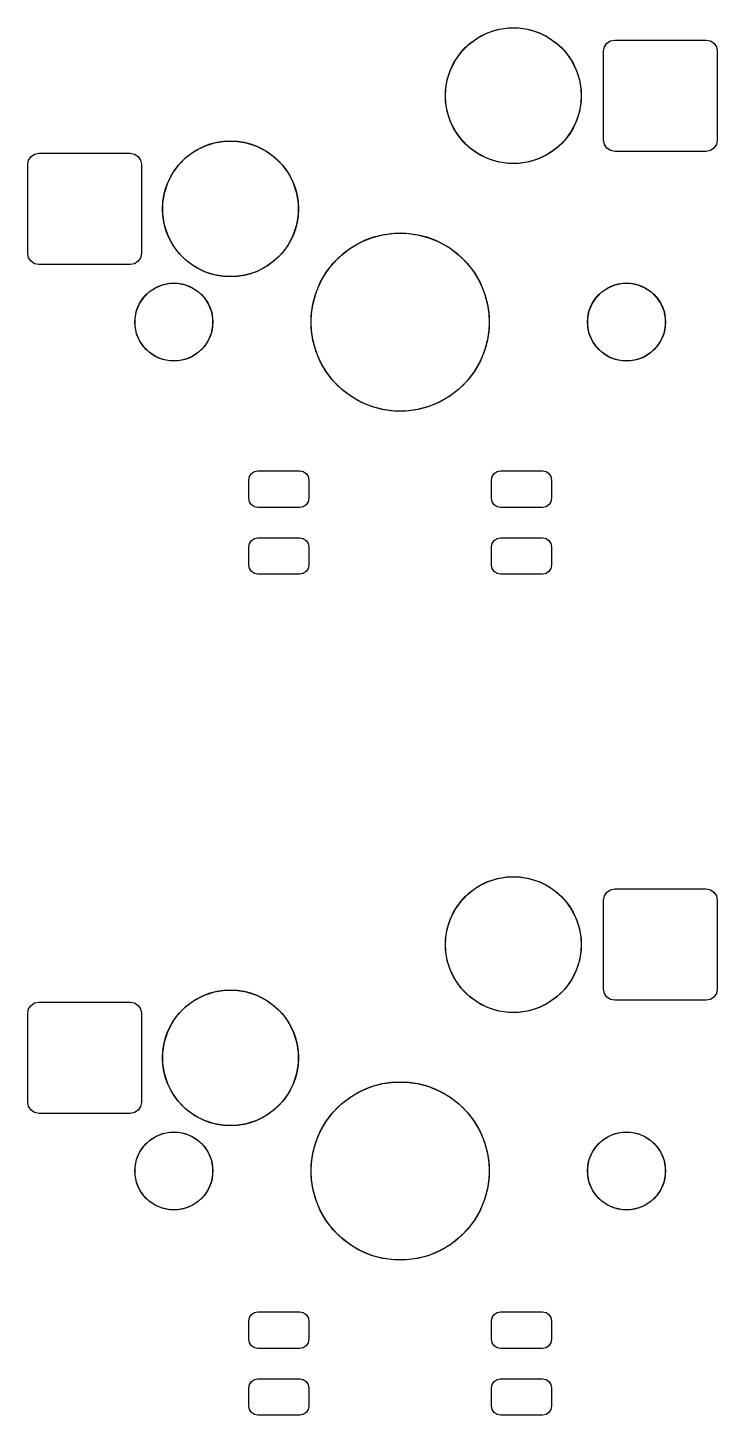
# Model space of a CAD drawing. Header units: millimetres. Extents: x 21 to 415, y -164 to -17.
# Drawn here: x 144.55 to 160.03, y -55.99 to -24.85 of the extents above; entities that cross this region are included whole.
import ezdxf

# ---------------------------------------------------------------- set-up
doc = ezdxf.new("R2010")
doc.units = ezdxf.units.MM
doc.layers.add('B.Mask', color=4, linetype='CONTINUOUS', true_color=0x02ffee)

msp = doc.modelspace()

# ---------------------------------------------------------------- linework, layer by layer
at = {"layer": 'B.Mask', "linetype": 'CONTINUOUS'}
for p, q in [((154.870783, -24.967959), (155.098371, -24.894011)), ((155.098371, -24.894011), (155.334725, -24.856576)), ((155.334725, -24.856576), (155.574025, -24.856576)), ((155.574025, -24.856576), (155.810379, -24.894011)), ((155.810379, -24.894011), (156.037967, -24.967959)), ((154.294756, -25.386467), (154.463967, -25.217256)), ((154.463967, -25.217256), (154.657565, -25.076599)), ((154.657565, -25.076599), (154.870783, -24.967959)), ((156.037967, -24.967959), (156.251185, -25.076599)), ((156.251185, -25.076599), (156.444783, -25.217256)), ((156.444783, -25.217256), (156.613994, -25.386467)), ((157.500405, -25.281204), (157.554598, -25.200098)), ((157.554598, -25.200098), (157.635704, -25.145905)), ((157.635704, -25.145905), (157.731375, -25.126875)), ((157.731375, -25.126875), (159.781375, -25.126875)), ((159.781375, -25.126875), (159.877046, -25.145905)), ((159.877046, -25.145905), (159.958152, -25.200098)), ((159.958152, -25.200098), (160.012345, -25.281204)), ((154.154099, -25.580065), (154.294756, -25.386467)), ((156.613994, -25.386467), (156.754651, -25.580065)), ((157.481375, -25.376875), (157.500405, -25.281204)), ((157.481375, -27.376875), (157.481375, -25.376875)), ((160.012345, -25.281204), (160.031375, -25.376875)), ((160.031375, -25.376875), (160.031375, -27.376875)), ((153.971511, -26.020871), (154.045459, -25.793283)), ((154.045459, -25.793283), (154.154099, -25.580065)), ((156.754651, -25.580065), (156.863291, -25.793283)), ((156.863291, -25.793283), (156.937239, -26.020871)), ((153.934076, -26.257225), (153.971511, -26.020871)), ((156.937239, -26.020871), (156.974674, -26.257225)), ((153.934076, -26.496525), (153.934076, -26.257225)), ((156.974674, -26.257225), (156.974674, -26.496525)), ((153.971511, -26.732879), (153.934076, -26.496525)), ((154.045459, -26.960467), (153.971511, -26.732879)), ((156.937239, -26.732879), (156.863291, -26.960467)), ((156.974674, -26.496525), (156.937239, -26.732879)), ((154.154099, -27.173685), (154.045459, -26.960467)), ((156.863291, -26.960467), (156.754651, -27.173685)), ((148.748371, -27.434011), (148.984725, -27.396576)), ((148.984725, -27.396576), (149.224025, -27.396576)), ((149.224025, -27.396576), (149.460379, -27.434011)), ((154.294756, -27.367283), (154.154099, -27.173685)), ((154.463967, -27.536494), (154.294756, -27.367283)), ((156.613994, -27.367283), (156.444783, -27.536494)), ((156.754651, -27.173685), (156.613994, -27.367283)), ((157.500405, -27.472546), (157.481375, -27.376875)), ((160.031375, -27.376875), (160.012345, -27.472546)), ((144.627598, -27.740098), (144.708704, -27.685905)), ((144.708704, -27.685905), (144.804375, -27.666875)), ((144.804375, -27.666875), (146.854375, -27.666875)), ((146.854375, -27.666875), (146.950046, -27.685905)), ((146.950046, -27.685905), (147.031152, -27.740098)), ((148.113967, -27.757256), (148.307565, -27.616599)), ((148.307565, -27.616599), (148.520783, -27.507959)), ((148.520783, -27.507959), (148.748371, -27.434011)), ((149.460379, -27.434011), (149.687967, -27.507959)), ((149.687967, -27.507959), (149.901185, -27.616599)), ((149.901185, -27.616599), (150.094783, -27.757256)), ((154.657565, -27.677151), (154.463967, -27.536494)), ((154.870783, -27.785791), (154.657565, -27.677151)), ((156.251185, -27.677151), (156.037967, -27.785791)), ((156.444783, -27.536494), (156.251185, -27.677151)), ((157.554598, -27.553652), (157.500405, -27.472546)), ((157.635704, -27.607845), (157.554598, -27.553652)), ((157.731375, -27.626875), (157.635704, -27.607845)), ((159.781375, -27.626875), (157.731375, -27.626875)), ((159.877046, -27.607845), (159.781375, -27.626875)), ((159.958152, -27.553652), (159.877046, -27.607845)), ((160.012345, -27.472546), (159.958152, -27.553652)), ((144.554375, -27.916875), (144.573405, -27.821204)), ((144.554375, -29.916875), (144.554375, -27.916875)), ((144.573405, -27.821204), (144.627598, -27.740098)), ((147.031152, -27.740098), (147.085345, -27.821204)), ((147.085345, -27.821204), (147.104375, -27.916875)), ((147.104375, -27.916875), (147.104375, -29.916875)), ((147.804099, -28.120065), (147.944756, -27.926467)), ((147.944756, -27.926467), (148.113967, -27.757256)), ((150.094783, -27.757256), (150.263994, -27.926467)), ((150.263994, -27.926467), (150.404651, -28.120065)), ((155.098371, -27.859739), (154.870783, -27.785791)), ((155.334725, -27.897174), (155.098371, -27.859739)), ((155.574025, -27.897174), (155.334725, -27.897174)), ((155.810379, -27.859739), (155.574025, -27.897174)), ((156.037967, -27.785791), (155.810379, -27.859739)), ((147.621511, -28.560871), (147.695459, -28.333283)), ((147.695459, -28.333283), (147.804099, -28.120065)), ((150.404651, -28.120065), (150.513291, -28.333283)), ((150.513291, -28.333283), (150.587239, -28.560871)), ((147.584076, -28.797225), (147.621511, -28.560871)), ((150.587239, -28.560871), (150.624674, -28.797225)), ((147.584076, -29.036525), (147.584076, -28.797225)), ((150.624674, -28.797225), (150.624674, -29.036525)), ((147.621511, -29.272879), (147.584076, -29.036525)), ((150.624674, -29.036525), (150.587239, -29.272879)), ((147.695459, -29.500467), (147.621511, -29.272879)), ((147.804099, -29.713685), (147.695459, -29.500467)), ((150.513291, -29.500467), (150.404651, -29.713685)), ((150.587239, -29.272879), (150.513291, -29.500467)), ((152.029798, -29.66313), (152.271496, -29.563015)), ((152.271496, -29.563015), (152.524194, -29.495304)), ((152.524194, -29.495304), (152.783569, -29.461157)), ((152.783569, -29.461157), (153.045181, -29.461157)), ((153.045181, -29.461157), (153.304556, -29.495304)), ((153.304556, -29.495304), (153.557254, -29.563015)), ((153.557254, -29.563015), (153.798952, -29.66313)), ((147.944756, -29.907283), (147.804099, -29.713685)), ((150.404651, -29.713685), (150.263994, -29.907283)), ((151.595683, -29.953195), (151.803235, -29.793936)), ((151.803235, -29.793936), (152.029798, -29.66313)), ((153.798952, -29.66313), (154.025515, -29.793936)), ((154.025515, -29.793936), (154.233067, -29.953195)), ((144.573405, -30.012546), (144.554375, -29.916875)), ((144.627598, -30.093652), (144.573405, -30.012546)), ((144.708704, -30.147845), (144.627598, -30.093652)), ((144.804375, -30.166875), (144.708704, -30.147845)), ((146.854375, -30.166875), (144.804375, -30.166875)), ((146.950046, -30.147845), (146.854375, -30.166875)), ((147.031152, -30.093652), (146.950046, -30.147845)), ((147.085345, -30.012546), (147.031152, -30.093652)), ((147.104375, -29.916875), (147.085345, -30.012546)), ((148.113967, -30.076494), (147.944756, -29.907283)), ((148.307565, -30.217151), (148.113967, -30.076494)), ((150.094783, -30.076494), (149.901185, -30.217151)), ((150.263994, -29.907283), (150.094783, -30.076494)), ((151.251436, -30.345735), (151.410695, -30.138183)), ((151.410695, -30.138183), (151.595683, -29.953195)), ((154.233067, -29.953195), (154.418055, -30.138183)), ((154.418055, -30.138183), (154.577314, -30.345735)), ((148.520783, -30.325791), (148.307565, -30.217151)), ((148.748371, -30.399739), (148.520783, -30.325791)), ((148.984725, -30.437174), (148.748371, -30.399739)), ((149.224025, -30.437174), (148.984725, -30.437174)), ((149.460379, -30.399739), (149.224025, -30.437174)), ((149.687967, -30.325791), (149.460379, -30.399739)), ((149.901185, -30.217151), (149.687967, -30.325791)), ((151.12063, -30.572298), (151.251436, -30.345735)), ((154.577314, -30.345735), (154.70812, -30.572298)), ((147.157991, -30.901781), (147.279281, -30.780491)), ((147.279281, -30.780491), (147.421903, -30.685194)), ((147.421903, -30.685194), (147.580376, -30.619552)), ((147.580376, -30.619552), (147.74861, -30.586088)), ((147.74861, -30.586088), (147.92014, -30.586088)), ((147.92014, -30.586088), (148.088374, -30.619552)), ((148.088374, -30.619552), (148.246847, -30.685194)), ((148.246847, -30.685194), (148.389469, -30.780491)), ((148.389469, -30.780491), (148.510759, -30.901781)), ((150.952804, -31.066694), (151.020515, -30.813996)), ((151.020515, -30.813996), (151.12063, -30.572298)), ((154.70812, -30.572298), (154.808235, -30.813996)), ((154.808235, -30.813996), (154.875946, -31.066694)), ((157.317991, -30.901781), (157.439281, -30.780491)), ((157.439281, -30.780491), (157.581903, -30.685194)), ((157.581903, -30.685194), (157.740376, -30.619552)), ((157.740376, -30.619552), (157.90861, -30.586088)), ((157.90861, -30.586088), (158.08014, -30.586088)), ((158.08014, -30.586088), (158.248374, -30.619552)), ((158.248374, -30.619552), (158.406847, -30.685194)), ((158.406847, -30.685194), (158.549469, -30.780491)), ((158.549469, -30.780491), (158.670759, -30.901781)), ((146.997052, -31.202876), (147.062694, -31.044403)), ((147.062694, -31.044403), (147.157991, -30.901781)), ((148.510759, -30.901781), (148.606056, -31.044403)), ((148.606056, -31.044403), (148.671698, -31.202876)), ((150.918657, -31.326069), (150.952804, -31.066694)), ((154.875946, -31.066694), (154.910093, -31.326069)), ((157.157052, -31.202876), (157.222694, -31.044403)), ((157.222694, -31.044403), (157.317991, -30.901781)), ((158.670759, -30.901781), (158.766056, -31.044403)), ((158.766056, -31.044403), (158.831698, -31.202876)), ((146.963588, -31.37111), (146.997052, -31.202876)), ((146.963588, -31.54264), (146.963588, -31.37111)), ((148.671698, -31.202876), (148.705162, -31.37111)), ((148.705162, -31.37111), (148.705162, -31.54264)), ((150.918657, -31.587681), (150.918657, -31.326069)), ((154.910093, -31.326069), (154.910093, -31.587681)), ((157.123588, -31.37111), (157.157052, -31.202876)), ((157.123588, -31.54264), (157.123588, -31.37111)), ((158.831698, -31.202876), (158.865162, -31.37111)), ((158.865162, -31.37111), (158.865162, -31.54264)), ((146.997052, -31.710874), (146.963588, -31.54264)), ((147.062694, -31.869347), (146.997052, -31.710874)), ((148.671698, -31.710874), (148.606056, -31.869347)), ((148.705162, -31.54264), (148.671698, -31.710874)), ((150.952804, -31.847056), (150.918657, -31.587681)), ((154.910093, -31.587681), (154.875946, -31.847056)), ((157.157052, -31.710874), (157.123588, -31.54264)), ((157.222694, -31.869347), (157.157052, -31.710874)), ((158.831698, -31.710874), (158.766056, -31.869347)), ((158.865162, -31.54264), (158.831698, -31.710874)), ((147.157991, -32.011969), (147.062694, -31.869347)), ((147.279281, -32.133259), (147.157991, -32.011969)), ((148.510759, -32.011969), (148.389469, -32.133259)), ((148.606056, -31.869347), (148.510759, -32.011969)), ((151.020515, -32.099754), (150.952804, -31.847056)), ((154.875946, -31.847056), (154.808235, -32.099754)), ((157.317991, -32.011969), (157.222694, -31.869347)), ((157.439281, -32.133259), (157.317991, -32.011969)), ((158.670759, -32.011969), (158.549469, -32.133259)), ((158.766056, -31.869347), (158.670759, -32.011969)), ((147.421903, -32.228556), (147.279281, -32.133259)), ((147.580376, -32.294198), (147.421903, -32.228556)), ((147.74861, -32.327662), (147.580376, -32.294198)), ((147.92014, -32.327662), (147.74861, -32.327662)), ((148.088374, -32.294198), (147.92014, -32.327662)), ((148.246847, -32.228556), (148.088374, -32.294198)), ((148.389469, -32.133259), (148.246847, -32.228556)), ((151.12063, -32.341452), (151.020515, -32.099754)), ((151.251436, -32.568015), (151.12063, -32.341452)), ((154.70812, -32.341452), (154.577314, -32.568015)), ((154.808235, -32.099754), (154.70812, -32.341452)), ((157.581903, -32.228556), (157.439281, -32.133259)), ((157.740376, -32.294198), (157.581903, -32.228556)), ((157.90861, -32.327662), (157.740376, -32.294198)), ((158.08014, -32.327662), (157.90861, -32.327662)), ((158.248374, -32.294198), (158.08014, -32.327662)), ((158.406847, -32.228556), (158.248374, -32.294198)), ((158.549469, -32.133259), (158.406847, -32.228556)), ((151.410695, -32.775567), (151.251436, -32.568015)), ((154.577314, -32.568015), (154.418055, -32.775567)), ((151.595683, -32.960555), (151.410695, -32.775567)), ((151.803235, -33.119814), (151.595683, -32.960555)), ((154.233067, -32.960555), (154.025515, -33.119814)), ((154.418055, -32.775567), (154.233067, -32.960555)), ((152.029798, -33.25062), (151.803235, -33.119814)), ((152.271496, -33.350735), (152.029798, -33.25062)), ((153.798952, -33.25062), (153.557254, -33.350735)), ((154.025515, -33.119814), (153.798952, -33.25062)), ((152.524194, -33.418446), (152.271496, -33.350735)), ((152.783569, -33.452593), (152.524194, -33.418446)), ((153.045181, -33.452593), (152.783569, -33.452593)), ((153.304556, -33.418446), (153.045181, -33.452593)), ((153.557254, -33.350735), (153.304556, -33.418446)), ((149.52998, -34.923425), (149.574418, -34.856918)), ((149.574418, -34.856918), (149.640925, -34.81248)), ((149.640925, -34.81248), (149.719375, -34.796875)), ((149.719375, -34.796875), (150.659375, -34.796875)), ((150.659375, -34.796875), (150.737825, -34.81248)), ((150.737825, -34.81248), (150.804332, -34.856918)), ((150.804332, -34.856918), (150.84877, -34.923425)), ((154.97998, -34.923425), (155.024418, -34.856918)), ((155.024418, -34.856918), (155.090925, -34.81248)), ((155.090925, -34.81248), (155.169375, -34.796875)), ((155.169375, -34.796875), (156.109375, -34.796875)), ((156.109375, -34.796875), (156.187825, -34.81248)), ((156.187825, -34.81248), (156.254332, -34.856918)), ((156.254332, -34.856918), (156.29877, -34.923425)), ((149.514375, -35.001875), (149.52998, -34.923425)), ((149.514375, -35.411875), (149.514375, -35.001875)), ((150.84877, -34.923425), (150.864375, -35.001875)), ((150.864375, -35.001875), (150.864375, -35.411875)), ((154.964375, -35.001875), (154.97998, -34.923425)), ((154.964375, -35.411875), (154.964375, -35.001875)), ((156.29877, -34.923425), (156.314375, -35.001875)), ((156.314375, -35.001875), (156.314375, -35.411875)), ((149.52998, -35.490325), (149.514375, -35.411875)), ((149.574418, -35.556832), (149.52998, -35.490325)), ((150.84877, -35.490325), (150.804332, -35.556832)), ((150.864375, -35.411875), (150.84877, -35.490325)), ((154.97998, -35.490325), (154.964375, -35.411875)), ((155.024418, -35.556832), (154.97998, -35.490325)), ((156.29877, -35.490325), (156.254332, -35.556832)), ((156.314375, -35.411875), (156.29877, -35.490325)), ((149.640925, -35.60127), (149.574418, -35.556832)), ((149.719375, -35.616875), (149.640925, -35.60127)), ((150.659375, -35.616875), (149.719375, -35.616875)), ((150.737825, -35.60127), (150.659375, -35.616875)), ((150.804332, -35.556832), (150.737825, -35.60127)), ((155.090925, -35.60127), (155.024418, -35.556832)), ((155.169375, -35.616875), (155.090925, -35.60127)), ((156.109375, -35.616875), (155.169375, -35.616875)), ((156.187825, -35.60127), (156.109375, -35.616875)), ((156.254332, -35.556832), (156.187825, -35.60127)), ((149.514375, -36.501875), (149.52998, -36.423425)), ((149.52998, -36.423425), (149.574418, -36.356918)), ((149.574418, -36.356918), (149.640925, -36.31248)), ((149.640925, -36.31248), (149.719375, -36.296875)), ((149.719375, -36.296875), (150.659375, -36.296875)), ((150.659375, -36.296875), (150.737825, -36.31248)), ((150.737825, -36.31248), (150.804332, -36.356918)), ((150.804332, -36.356918), (150.84877, -36.423425)), ((150.84877, -36.423425), (150.864375, -36.501875)), ((154.964375, -36.501875), (154.97998, -36.423425)), ((154.97998, -36.423425), (155.024418, -36.356918)), ((155.024418, -36.356918), (155.090925, -36.31248)), ((155.090925, -36.31248), (155.169375, -36.296875)), ((155.169375, -36.296875), (156.109375, -36.296875)), ((156.109375, -36.296875), (156.187825, -36.31248)), ((156.187825, -36.31248), (156.254332, -36.356918)), ((156.254332, -36.356918), (156.29877, -36.423425)), ((156.29877, -36.423425), (156.314375, -36.501875)), ((149.514375, -36.911875), (149.514375, -36.501875)), ((150.864375, -36.501875), (150.864375, -36.911875)), ((154.964375, -36.911875), (154.964375, -36.501875)), ((156.314375, -36.501875), (156.314375, -36.911875)), ((149.52998, -36.990325), (149.514375, -36.911875)), ((149.574418, -37.056832), (149.52998, -36.990325)), ((150.84877, -36.990325), (150.804332, -37.056832)), ((150.864375, -36.911875), (150.84877, -36.990325)), ((154.97998, -36.990325), (154.964375, -36.911875)), ((155.024418, -37.056832), (154.97998, -36.990325)), ((156.29877, -36.990325), (156.254332, -37.056832)), ((156.314375, -36.911875), (156.29877, -36.990325)), ((149.640925, -37.10127), (149.574418, -37.056832)), ((149.719375, -37.116875), (149.640925, -37.10127)), ((150.659375, -37.116875), (149.719375, -37.116875)), ((150.737825, -37.10127), (150.659375, -37.116875)), ((150.804332, -37.056832), (150.737825, -37.10127)), ((155.090925, -37.10127), (155.024418, -37.056832)), ((155.169375, -37.116875), (155.090925, -37.10127)), ((156.109375, -37.116875), (155.169375, -37.116875)), ((156.187825, -37.10127), (156.109375, -37.116875)), ((156.254332, -37.056832), (156.187825, -37.10127)), ((154.463967, -44.267256), (154.657565, -44.126599)), ((154.657565, -44.126599), (154.870783, -44.017959)), ((154.870783, -44.017959), (155.098371, -43.944011)), ((155.098371, -43.944011), (155.334725, -43.906576)), ((155.334725, -43.906576), (155.574025, -43.906576)), ((155.574025, -43.906576), (155.810379, -43.944011)), ((155.810379, -43.944011), (156.037967, -44.017959)), ((156.037967, -44.017959), (156.251185, -44.126599)), ((156.251185, -44.126599), (156.444783, -44.267256)), ((157.554598, -44.250098), (157.635704, -44.195905)), ((157.635704, -44.195905), (157.731375, -44.176875)), ((157.731375, -44.176875), (159.781375, -44.176875)), ((159.781375, -44.176875), (159.877046, -44.195905)), ((159.877046, -44.195905), (159.958152, -44.250098)), ((154.154099, -44.630065), (154.294756, -44.436467)), ((154.294756, -44.436467), (154.463967, -44.267256)), ((156.444783, -44.267256), (156.613994, -44.436467)), ((156.613994, -44.436467), (156.754651, -44.630065)), ((157.481375, -44.426875), (157.500405, -44.331204)), ((157.481375, -46.426875), (157.481375, -44.426875)), ((157.500405, -44.331204), (157.554598, -44.250098)), ((159.958152, -44.250098), (160.012345, -44.331204)), ((160.012345, -44.331204), (160.031375, -44.426875)), ((160.031375, -44.426875), (160.031375, -46.426875)), ((154.045459, -44.843283), (154.154099, -44.630065)), ((156.754651, -44.630065), (156.863291, -44.843283)), ((153.934076, -45.307225), (153.971511, -45.070871)), ((153.971511, -45.070871), (154.045459, -44.843283)), ((156.863291, -44.843283), (156.937239, -45.070871)), ((156.937239, -45.070871), (156.974674, -45.307225)), ((153.934076, -45.546525), (153.934076, -45.307225)), ((156.974674, -45.307225), (156.974674, -45.546525)), ((153.971511, -45.782879), (153.934076, -45.546525)), ((156.974674, -45.546525), (156.937239, -45.782879)), ((154.045459, -46.010467), (153.971511, -45.782879)), ((154.154099, -46.223685), (154.045459, -46.010467)), ((156.863291, -46.010467), (156.754651, -46.223685)), ((156.937239, -45.782879), (156.863291, -46.010467)), ((154.294756, -46.417283), (154.154099, -46.223685)), ((156.754651, -46.223685), (156.613994, -46.417283)), ((148.113967, -46.807256), (148.307565, -46.666599)), ((148.307565, -46.666599), (148.520783, -46.557959)), ((148.520783, -46.557959), (148.748371, -46.484011)), ((148.748371, -46.484011), (148.984725, -46.446576)), ((148.984725, -46.446576), (149.224025, -46.446576)), ((149.224025, -46.446576), (149.460379, -46.484011)), ((149.460379, -46.484011), (149.687967, -46.557959)), ((149.687967, -46.557959), (149.901185, -46.666599)), ((149.901185, -46.666599), (150.094783, -46.807256)), ((154.463967, -46.586494), (154.294756, -46.417283)), ((154.657565, -46.727151), (154.463967, -46.586494)), ((156.444783, -46.586494), (156.251185, -46.727151)), ((156.613994, -46.417283), (156.444783, -46.586494)), ((157.500405, -46.522546), (157.481375, -46.426875)), ((157.554598, -46.603652), (157.500405, -46.522546)), ((157.635704, -46.657845), (157.554598, -46.603652)), ((157.731375, -46.676875), (157.635704, -46.657845)), ((159.781375, -46.676875), (157.731375, -46.676875)), ((159.877046, -46.657845), (159.781375, -46.676875)), ((159.958152, -46.603652), (159.877046, -46.657845)), ((160.012345, -46.522546), (159.958152, -46.603652)), ((160.031375, -46.426875), (160.012345, -46.522546)), ((144.554375, -46.966875), (144.573405, -46.871204)), ((144.554375, -48.966875), (144.554375, -46.966875)), ((144.573405, -46.871204), (144.627598, -46.790098)), ((144.627598, -46.790098), (144.708704, -46.735905)), ((144.708704, -46.735905), (144.804375, -46.716875)), ((144.804375, -46.716875), (146.854375, -46.716875)), ((146.854375, -46.716875), (146.950046, -46.735905)), ((146.950046, -46.735905), (147.031152, -46.790098)), ((147.031152, -46.790098), (147.085345, -46.871204)), ((147.085345, -46.871204), (147.104375, -46.966875)), ((147.104375, -46.966875), (147.104375, -48.966875)), ((147.804099, -47.170065), (147.944756, -46.976467)), ((147.944756, -46.976467), (148.113967, -46.807256)), ((150.094783, -46.807256), (150.263994, -46.976467)), ((150.263994, -46.976467), (150.404651, -47.170065)), ((154.870783, -46.835791), (154.657565, -46.727151)), ((155.098371, -46.909739), (154.870783, -46.835791)), ((155.334725, -46.947174), (155.098371, -46.909739)), ((155.574025, -46.947174), (155.334725, -46.947174)), ((155.810379, -46.909739), (155.574025, -46.947174)), ((156.037967, -46.835791), (155.810379, -46.909739)), ((156.251185, -46.727151), (156.037967, -46.835791)), ((147.695459, -47.383283), (147.804099, -47.170065)), ((150.404651, -47.170065), (150.513291, -47.383283)), ((147.584076, -47.847225), (147.621511, -47.610871)), ((147.621511, -47.610871), (147.695459, -47.383283)), ((150.513291, -47.383283), (150.587239, -47.610871)), ((150.587239, -47.610871), (150.624674, -47.847225)), ((147.584076, -48.086525), (147.584076, -47.847225)), ((150.624674, -47.847225), (150.624674, -48.086525)), ((147.621511, -48.322879), (147.584076, -48.086525)), ((150.624674, -48.086525), (150.587239, -48.322879)), ((147.695459, -48.550467), (147.621511, -48.322879)), ((147.804099, -48.763685), (147.695459, -48.550467)), ((150.513291, -48.550467), (150.404651, -48.763685)), ((150.587239, -48.322879), (150.513291, -48.550467)), ((152.271496, -48.613015), (152.524194, -48.545304)), ((152.524194, -48.545304), (152.783569, -48.511157)), ((152.783569, -48.511157), (153.045181, -48.511157)), ((153.045181, -48.511157), (153.304556, -48.545304)), ((153.304556, -48.545304), (153.557254, -48.613015)), ((147.944756, -48.957283), (147.804099, -48.763685)), ((150.404651, -48.763685), (150.263994, -48.957283)), ((151.595683, -49.003195), (151.803235, -48.843936)), ((151.803235, -48.843936), (152.029798, -48.71313)), ((152.029798, -48.71313), (152.271496, -48.613015)), ((153.557254, -48.613015), (153.798952, -48.71313)), ((153.798952, -48.71313), (154.025515, -48.843936)), ((154.025515, -48.843936), (154.233067, -49.003195)), ((144.573405, -49.062546), (144.554375, -48.966875)), ((144.627598, -49.143652), (144.573405, -49.062546)), ((144.708704, -49.197845), (144.627598, -49.143652)), ((147.031152, -49.143652), (146.950046, -49.197845)), ((147.085345, -49.062546), (147.031152, -49.143652)), ((147.104375, -48.966875), (147.085345, -49.062546)), ((148.113967, -49.126494), (147.944756, -48.957283)), ((148.307565, -49.267151), (148.113967, -49.126494)), ((150.094783, -49.126494), (149.901185, -49.267151)), ((150.263994, -48.957283), (150.094783, -49.126494)), ((151.251436, -49.395735), (151.410695, -49.188183)), ((151.410695, -49.188183), (151.595683, -49.003195)), ((154.233067, -49.003195), (154.418055, -49.188183)), ((154.418055, -49.188183), (154.577314, -49.395735)), ((144.804375, -49.216875), (144.708704, -49.197845)), ((146.854375, -49.216875), (144.804375, -49.216875)), ((146.950046, -49.197845), (146.854375, -49.216875)), ((148.520783, -49.375791), (148.307565, -49.267151)), ((148.748371, -49.449739), (148.520783, -49.375791)), ((148.984725, -49.487174), (148.748371, -49.449739)), ((149.224025, -49.487174), (148.984725, -49.487174)), ((149.460379, -49.449739), (149.224025, -49.487174)), ((149.687967, -49.375791), (149.460379, -49.449739)), ((149.901185, -49.267151), (149.687967, -49.375791)), ((151.12063, -49.622298), (151.251436, -49.395735)), ((154.577314, -49.395735), (154.70812, -49.622298)), ((147.279281, -49.830491), (147.421903, -49.735194)), ((147.421903, -49.735194), (147.580376, -49.669552)), ((147.580376, -49.669552), (147.74861, -49.636088)), ((147.74861, -49.636088), (147.92014, -49.636088)), ((147.92014, -49.636088), (148.088374, -49.669552)), ((148.088374, -49.669552), (148.246847, -49.735194)), ((148.246847, -49.735194), (148.389469, -49.830491)), ((151.020515, -49.863996), (151.12063, -49.622298)), ((154.70812, -49.622298), (154.808235, -49.863996)), ((157.439281, -49.830491), (157.581903, -49.735194)), ((157.581903, -49.735194), (157.740376, -49.669552)), ((157.740376, -49.669552), (157.90861, -49.636088)), ((157.90861, -49.636088), (158.08014, -49.636088)), ((158.08014, -49.636088), (158.248374, -49.669552)), ((158.248374, -49.669552), (158.406847, -49.735194)), ((158.406847, -49.735194), (158.549469, -49.830491)), ((146.997052, -50.252876), (147.062694, -50.094403)), ((147.062694, -50.094403), (147.157991, -49.951781)), ((147.157991, -49.951781), (147.279281, -49.830491)), ((148.389469, -49.830491), (148.510759, -49.951781)), ((148.510759, -49.951781), (148.606056, -50.094403)), ((148.606056, -50.094403), (148.671698, -50.252876)), ((150.918657, -50.376069), (150.952804, -50.116694)), ((150.952804, -50.116694), (151.020515, -49.863996)), ((154.808235, -49.863996), (154.875946, -50.116694)), ((154.875946, -50.116694), (154.910093, -50.376069)), ((157.157052, -50.252876), (157.222694, -50.094403)), ((157.222694, -50.094403), (157.317991, -49.951781)), ((157.317991, -49.951781), (157.439281, -49.830491)), ((158.549469, -49.830491), (158.670759, -49.951781)), ((158.670759, -49.951781), (158.766056, -50.094403)), ((158.766056, -50.094403), (158.831698, -50.252876)), ((146.963588, -50.42111), (146.997052, -50.252876)), ((146.963588, -50.59264), (146.963588, -50.42111)), ((148.671698, -50.252876), (148.705162, -50.42111)), ((148.705162, -50.42111), (148.705162, -50.59264)), ((150.918657, -50.637681), (150.918657, -50.376069)), ((154.910093, -50.376069), (154.910093, -50.637681)), ((157.123588, -50.42111), (157.157052, -50.252876)), ((157.123588, -50.59264), (157.123588, -50.42111)), ((158.831698, -50.252876), (158.865162, -50.42111)), ((158.865162, -50.42111), (158.865162, -50.59264)), ((146.997052, -50.760874), (146.963588, -50.59264)), ((148.705162, -50.59264), (148.671698, -50.760874)), ((150.952804, -50.897056), (150.918657, -50.637681)), ((154.910093, -50.637681), (154.875946, -50.897056)), ((157.157052, -50.760874), (157.123588, -50.59264)), ((158.865162, -50.59264), (158.831698, -50.760874)), ((147.062694, -50.919347), (146.997052, -50.760874)), ((147.157991, -51.061969), (147.062694, -50.919347)), ((147.279281, -51.183259), (147.157991, -51.061969)), ((148.510759, -51.061969), (148.389469, -51.183259)), ((148.606056, -50.919347), (148.510759, -51.061969)), ((148.671698, -50.760874), (148.606056, -50.919347)), ((151.020515, -51.149754), (150.952804, -50.897056)), ((154.875946, -50.897056), (154.808235, -51.149754)), ((157.222694, -50.919347), (157.157052, -50.760874)), ((157.317991, -51.061969), (157.222694, -50.919347)), ((157.439281, -51.183259), (157.317991, -51.061969)), ((158.670759, -51.061969), (158.549469, -51.183259)), ((158.766056, -50.919347), (158.670759, -51.061969)), ((158.831698, -50.760874), (158.766056, -50.919347)), ((147.421903, -51.278556), (147.279281, -51.183259)), ((147.580376, -51.344198), (147.421903, -51.278556)), ((147.74861, -51.377662), (147.580376, -51.344198)), ((148.088374, -51.344198), (147.92014, -51.377662)), ((148.246847, -51.278556), (148.088374, -51.344198)), ((148.389469, -51.183259), (148.246847, -51.278556)), ((151.12063, -51.391452), (151.020515, -51.149754)), ((154.808235, -51.149754), (154.70812, -51.391452)), ((157.581903, -51.278556), (157.439281, -51.183259)), ((157.740376, -51.344198), (157.581903, -51.278556)), ((157.90861, -51.377662), (157.740376, -51.344198)), ((158.248374, -51.344198), (158.08014, -51.377662)), ((158.406847, -51.278556), (158.248374, -51.344198)), ((158.549469, -51.183259), (158.406847, -51.278556)), ((147.92014, -51.377662), (147.74861, -51.377662)), ((151.251436, -51.618015), (151.12063, -51.391452)), ((151.410695, -51.825567), (151.251436, -51.618015)), ((154.577314, -51.618015), (154.418055, -51.825567)), ((154.70812, -51.391452), (154.577314, -51.618015)), ((158.08014, -51.377662), (157.90861, -51.377662)), ((151.595683, -52.010555), (151.410695, -51.825567)), ((154.418055, -51.825567), (154.233067, -52.010555)), ((151.803235, -52.169814), (151.595683, -52.010555)), ((152.029798, -52.30062), (151.803235, -52.169814)), ((152.271496, -52.400735), (152.029798, -52.30062)), ((153.798952, -52.30062), (153.557254, -52.400735)), ((154.025515, -52.169814), (153.798952, -52.30062)), ((154.233067, -52.010555), (154.025515, -52.169814)), ((152.524194, -52.468446), (152.271496, -52.400735)), ((152.783569, -52.502593), (152.524194, -52.468446)), ((153.045181, -52.502593), (152.783569, -52.502593)), ((153.304556, -52.468446), (153.045181, -52.502593)), ((153.557254, -52.400735), (153.304556, -52.468446)), ((149.514375, -53.87375), (149.52998, -53.7953)), ((149.52998, -53.7953), (149.574418, -53.728793)), ((149.574418, -53.728793), (149.640925, -53.684355)), ((149.640925, -53.684355), (149.719375, -53.66875)), ((149.719375, -53.66875), (150.659375, -53.66875)), ((150.659375, -53.66875), (150.737825, -53.684355)), ((150.737825, -53.684355), (150.804332, -53.728793)), ((150.804332, -53.728793), (150.84877, -53.7953)), ((150.84877, -53.7953), (150.864375, -53.87375)), ((154.964375, -53.87375), (154.97998, -53.7953)), ((154.97998, -53.7953), (155.024418, -53.728793)), ((155.024418, -53.728793), (155.090925, -53.684355)), ((155.090925, -53.684355), (155.169375, -53.66875)), ((155.169375, -53.66875), (156.109375, -53.66875)), ((156.109375, -53.66875), (156.187825, -53.684355)), ((156.187825, -53.684355), (156.254332, -53.728793)), ((156.254332, -53.728793), (156.29877, -53.7953)), ((156.29877, -53.7953), (156.314375, -53.87375)), ((149.514375, -54.28375), (149.514375, -53.87375)), ((150.864375, -53.87375), (150.864375, -54.28375)), ((154.964375, -54.28375), (154.964375, -53.87375)), ((156.314375, -53.87375), (156.314375, -54.28375)), ((149.52998, -54.3622), (149.514375, -54.28375)), ((149.574418, -54.428707), (149.52998, -54.3622)), ((149.640925, -54.473145), (149.574418, -54.428707)), ((149.719375, -54.48875), (149.640925, -54.473145)), ((150.659375, -54.48875), (149.719375, -54.48875)), ((150.737825, -54.473145), (150.659375, -54.48875)), ((150.804332, -54.428707), (150.737825, -54.473145)), ((150.84877, -54.3622), (150.804332, -54.428707)), ((150.864375, -54.28375), (150.84877, -54.3622)), ((154.97998, -54.3622), (154.964375, -54.28375)), ((155.024418, -54.428707), (154.97998, -54.3622)), ((155.090925, -54.473145), (155.024418, -54.428707)), ((155.169375, -54.48875), (155.090925, -54.473145)), ((156.109375, -54.48875), (155.169375, -54.48875)), ((156.187825, -54.473145), (156.109375, -54.48875)), ((156.254332, -54.428707), (156.187825, -54.473145)), ((156.29877, -54.3622), (156.254332, -54.428707)), ((156.314375, -54.28375), (156.29877, -54.3622)), ((149.514375, -55.37375), (149.52998, -55.2953)), ((149.514375, -55.78375), (149.514375, -55.37375)), ((149.52998, -55.2953), (149.574418, -55.228793)), ((149.574418, -55.228793), (149.640925, -55.184355)), ((149.640925, -55.184355), (149.719375, -55.16875)), ((149.719375, -55.16875), (150.659375, -55.16875)), ((150.659375, -55.16875), (150.737825, -55.184355)), ((150.737825, -55.184355), (150.804332, -55.228793)), ((150.804332, -55.228793), (150.84877, -55.2953)), ((150.84877, -55.2953), (150.864375, -55.37375)), ((150.864375, -55.37375), (150.864375, -55.78375)), ((154.964375, -55.37375), (154.97998, -55.2953)), ((154.964375, -55.78375), (154.964375, -55.37375)), ((154.97998, -55.2953), (155.024418, -55.228793)), ((155.024418, -55.228793), (155.090925, -55.184355)), ((155.090925, -55.184355), (155.169375, -55.16875)), ((155.169375, -55.16875), (156.109375, -55.16875)), ((156.109375, -55.16875), (156.187825, -55.184355)), ((156.187825, -55.184355), (156.254332, -55.228793)), ((156.254332, -55.228793), (156.29877, -55.2953)), ((156.29877, -55.2953), (156.314375, -55.37375)), ((156.314375, -55.37375), (156.314375, -55.78375)), ((149.52998, -55.8622), (149.514375, -55.78375)), ((149.574418, -55.928707), (149.52998, -55.8622)), ((149.640925, -55.973145), (149.574418, -55.928707)), ((149.719375, -55.98875), (149.640925, -55.973145)), ((150.659375, -55.98875), (149.719375, -55.98875)), ((150.737825, -55.973145), (150.659375, -55.98875)), ((150.804332, -55.928707), (150.737825, -55.973145)), ((150.84877, -55.8622), (150.804332, -55.928707)), ((150.864375, -55.78375), (150.84877, -55.8622)), ((154.97998, -55.8622), (154.964375, -55.78375)), ((155.024418, -55.928707), (154.97998, -55.8622)), ((155.090925, -55.973145), (155.024418, -55.928707)), ((155.169375, -55.98875), (155.090925, -55.973145)), ((156.109375, -55.98875), (155.169375, -55.98875)), ((156.187825, -55.973145), (156.109375, -55.98875)), ((156.254332, -55.928707), (156.187825, -55.973145)), ((156.29877, -55.8622), (156.254332, -55.928707)), ((156.314375, -55.78375), (156.29877, -55.8622))]:
    msp.add_line(p, q, dxfattribs=at)
at = {"layer": 'B.Mask'}
for centre, radius in [((155.454375, -26.376875), 1.525), ((155.454375, -26.376875), 1.524999), ((149.104375, -28.916875), 1.525), ((149.104375, -28.916875), 1.524999), ((152.914375, -31.456875), 2), ((152.914375, -31.456875), 1.999999), ((147.834375, -31.456875), 0.875), ((147.834375, -31.456875), 0.874999), ((157.994375, -31.456875), 0.875), ((157.994375, -31.456875), 0.874999), ((155.454375, -45.426875), 1.525), ((155.454375, -45.426875), 1.524999), ((149.104375, -47.966875), 1.525), ((149.104375, -47.966875), 1.524999), ((152.914375, -50.506875), 2), ((152.914375, -50.506875), 1.999999), ((147.834375, -50.506875), 0.875), ((147.834375, -50.506875), 0.874999), ((157.994375, -50.506875), 0.875), ((157.994375, -50.506875), 0.874999)]:
    msp.add_circle(centre, radius, dxfattribs=at)

doc.saveas('drawing.dxf')
